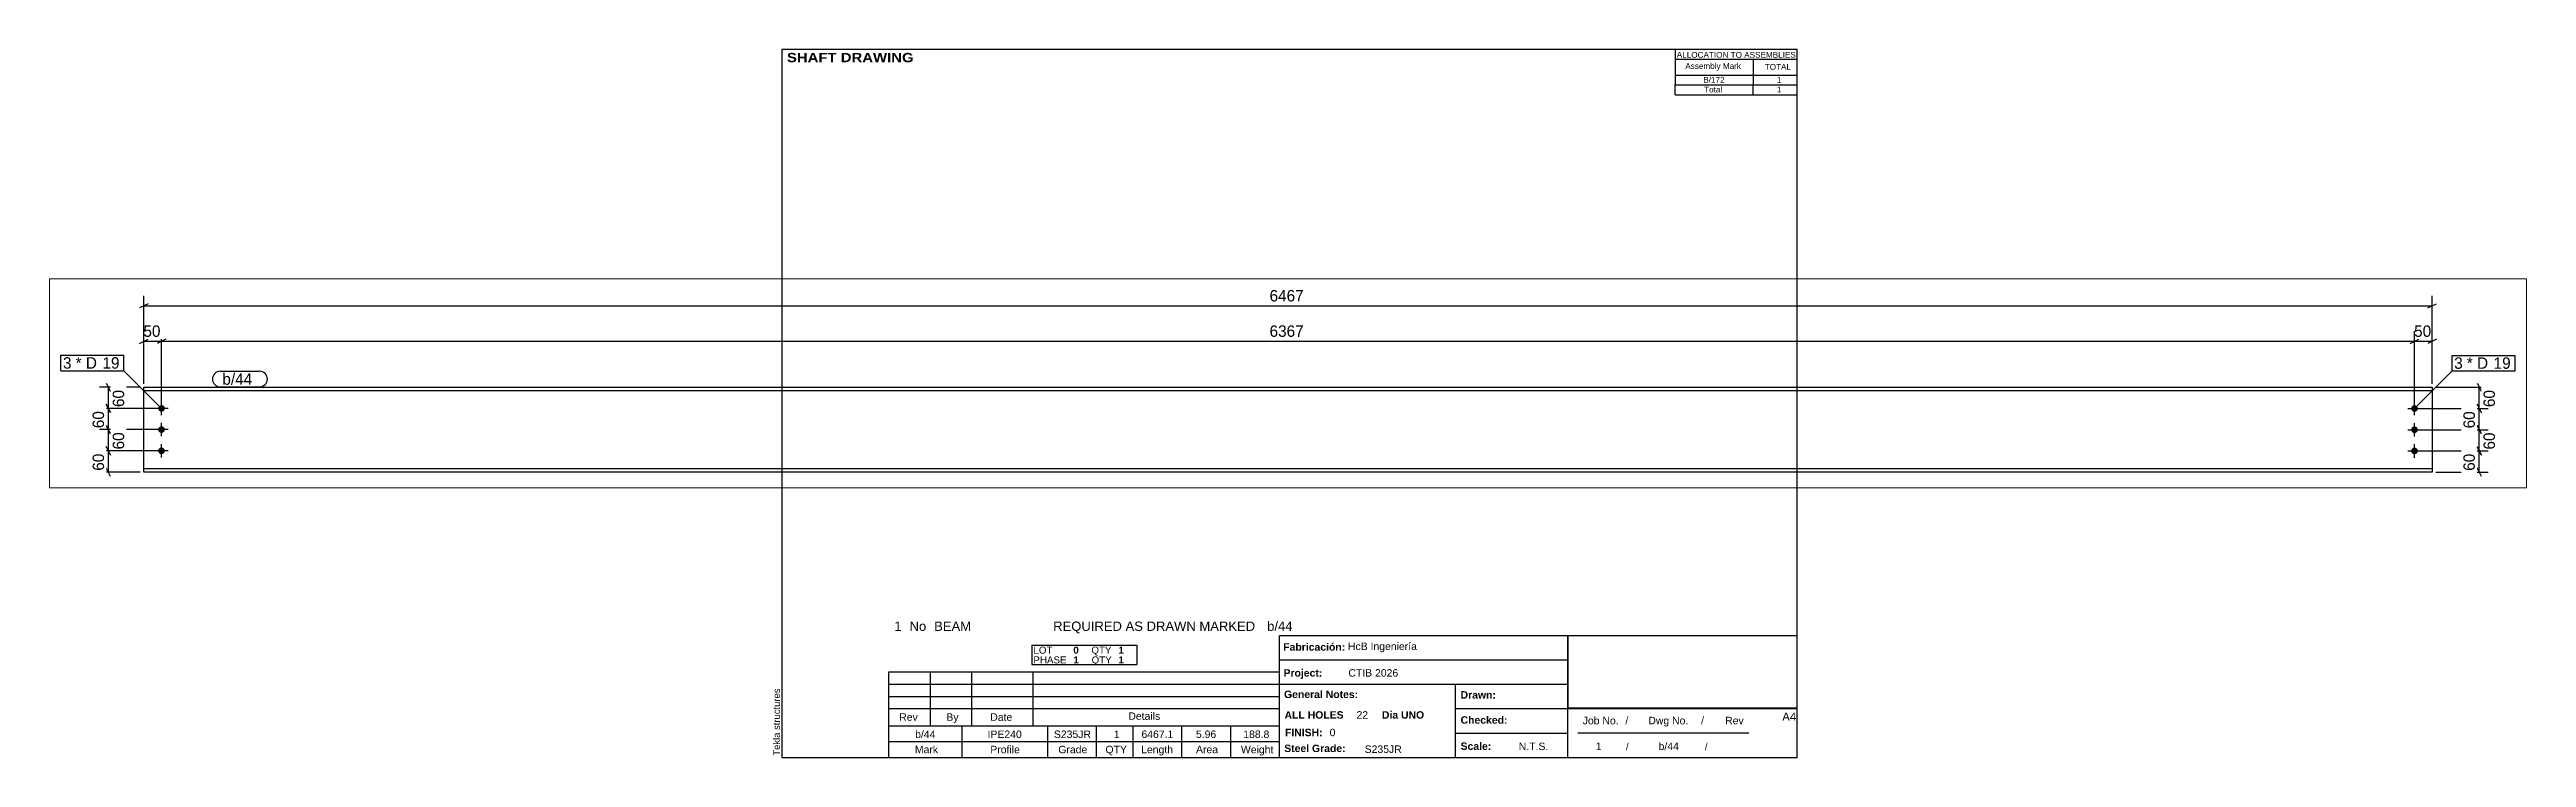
# Paper-space layout 'Layout1' of a CAD drawing. Header units: millimetres. Extents: x -202 to 498, y 5 to 205.
# The model-space entities are those that its viewports show. They can reach past a viewport. Long polylines and large blocks are cut down to what shows.
import ezdxf

# ---------------------------------------------------------------- set-up
doc = ezdxf.new("R2010")
doc.units = ezdxf.units.MM
doc.layers.add('Viewport layer', color=7, linetype='Continuous', plot=False)
doc.styles.add('Arial', font='ARIAL.TTF', dxfattribs={"height": 0.2})
doc.styles.add('Arial Black', font='ARIBLK.TTF', dxfattribs={"height": 0.2})
doc.styles.add('Arial Bold', font='ARIALBD.TTF', dxfattribs={"height": 0.2})
doc.styles.add('Comic Sans MS', font='COMIC.TTF', dxfattribs={"height": 0.2})

msp = doc.modelspace()

# ---------------------------------------------------------------- hatches: boundary and pattern name
at = {"linetype": 'Continuous'}
for points in [[(306.9, 224.4, -1), (325.9, 224.4, -1)], [(6674, 224, -1), (6693, 224, -1)], [(306.9, 164.4, -1), (325.9, 164.4, -1)], [(6674, 164, -1), (6693, 164, -1)], [(306.9, 104.4, -1), (325.9, 104.4, -1)], [(6674, 104, -1), (6693, 104, -1)]]:
    msp.add_hatch(color=3, dxfattribs=at).paths.add_polyline_path(points)

# ---------------------------------------------------------------- linework, layer by layer
at = {"color": 8, "linetype": 'Continuous'}
for p, q in [((278.4, 520), (254.4, 508)), ((266.4, 514), (6733.5, 514)), ((6721.5, 508), (6745.5, 520)), ((254.4, 408), (278.4, 420)), ((266.4, 294), (266.4, 442.4)), ((328.4, 420), (304.4, 408)), ((328.4, 420), (304.4, 408)), ((316.4, 234.4), (316.4, 442.4)), ((316.4, 234.4), (316.4, 442.4)), ((6671.5, 408), (6695.5, 420)), ((6683.5, 234), (6683.5, 442.4)), ((6745.5, 420), (6721.5, 408)), ((6733.5, 294), (6733.5, 442.4)), ((266.4, 414), (316.4, 414)), ((6683.5, 414), (6733.5, 414)), ((256.4, 284), (140.8, 284)), ((160.4, 296), (172.4, 272)), ((166.4, 224.4), (166.4, 284)), ((6743.5, 284), (6894.8, 284)), ((6860.4, 296), (6872.4, 272)), ((6866.4, 224), (6866.4, 284)), ((306.4, 224.4), (140.8, 224.4)), ((172.4, 212.4), (160.4, 236.4)), ((6693.5, 224), (6894.8, 224)), ((6872.4, 212), (6860.4, 236)), ((306.4, 164.4), (138, 164.4)), ((172.4, 152.4), (160.4, 176.4)), ((6693.5, 164), (6894.8, 164)), ((6860.4, 176), (6872.4, 152)), ((6866.4, 104), (6866.4, 164)), ((306.4, 104.4), (140.8, 104.4)), ((172.4, 92.4), (160.4, 116.4)), ((6693.5, 104), (6894.8, 104)), ((6872.4, 92), (6860.4, 116)), ((256.4, 44), (138, 44)), ((172.4, 32), (160.4, 56)), ((6743.5, 44), (6892, 44)), ((6872.4, 32), (6860.4, 56))]:
    msp.add_line(p, q, dxfattribs=at)
at = {"color": 7, "linetype": 'Continuous'}
for p, q in [((266.4, 44), (266.4, 284)), ((266.4, 284), (6733.5, 284)), ((6733.5, 284), (6733.5, 44)), ((6733.5, 274.2), (266.4, 274.2)), ((6733.5, 53.8), (266.4, 53.8)), ((6733.5, 44), (266.4, 44))]:
    msp.add_line(p, q, dxfattribs=at)
at = {"color": 3, "linetype": 'Continuous'}
for p, q in [((335.4, 224.4), (297.4, 224.4)), ((316.4, 205.4), (316.4, 243.4)), ((6664.5, 224), (6702.5, 224)), ((6683.5, 205), (6683.5, 243)), ((335.4, 164.4), (297.4, 164.4)), ((316.4, 145.4), (316.4, 183.4)), ((6664.5, 164), (6702.5, 164)), ((6683.5, 145), (6683.5, 183)), ((335.4, 104.4), (297.4, 104.4)), ((316.4, 85.4), (316.4, 123.4)), ((6664.5, 104), (6702.5, 104)), ((6683.5, 85), (6683.5, 123))]:
    msp.add_line(p, q, dxfattribs=at)

# ---------------------------------------------------------------- wipeouts: each hides what was drawn before it
at = {"color": 0}
for points in [[(64.1, 336.5), (64.1, 368.5), (38, 368.5), (38, 336.5)], [(6821.6, 336.1), (6821.6, 368.1), (6795.6, 368.1), (6795.6, 336.1)]]:
    msp.add_wipeout(points, dxfattribs=at)

# ---------------------------------------------------------------- next in the draw order: wipeouts: each hides what was drawn before it
for points in [[(3558.5, 520), (3558.5, 564.8), (3441.4, 564.8), (3441.4, 520)], [(6741, 420), (6741, 464.8), (6676, 464.8), (6676, 420)], [(64.1, 336.5), (64.1, 368.5), (38, 368.5), (38, 336.5)], [(6821.6, 336.1), (6821.6, 368.1), (6795.6, 368.1), (6795.6, 336.1)], [(217.2, 286.7), (172.4, 286.7), (172.4, 221.7), (217.2, 221.7)], [(587.7, 291), (587.7, 323), (488.4, 323), (488.4, 291)], [(6917.2, 286.5), (6872.4, 286.5), (6872.4, 221.5), (6917.2, 221.5)], [(6917.2, 166.5), (6872.4, 166.5), (6872.4, 101.5), (6917.2, 101.5)]]:
    msp.add_wipeout(points, dxfattribs=at)

# ---------------------------------------------------------------- next in the draw order: linework, layer by layer
at = {"color": 8, "linetype": 'Continuous'}
for p, q in [((6733.5, 294), (6733.5, 542.4)), ((6671.5, 408), (6695.5, 420)), ((6683.5, 234), (6683.5, 442.4)), ((316.4, 414), (6683.5, 414)), ((306.4, 224.4), (138, 224.4)), ((160.4, 236.4), (172.4, 212.4)), ((166.4, 164.4), (166.4, 224.4)), ((6693.5, 224), (6892, 224)), ((6860.4, 236), (6872.4, 212)), ((6866.4, 164), (6866.4, 224)), ((6693.5, 164), (6892, 164)), ((6872.4, 152), (6860.4, 176)), ((6693.5, 104), (6892, 104)), ((6860.4, 116), (6872.4, 92)), ((6866.4, 44), (6866.4, 104))]:
    msp.add_line(p, q, dxfattribs=at)
at = {"color": 7, "linetype": 'Continuous'}
for p, q in [((32, 330.5), (32, 374.5)), ((6789.6, 330.1), (6789.6, 374.1))]:
    msp.add_line(p, q, dxfattribs=at)

# ---------------------------------------------------------------- next in the draw order: texts
at = {"color": 3, "style": 'Comic Sans MS'}
for s, p in [('6467', (3447.8, 526.4)), ('50', (6682.4, 426.4))]:
    msp.add_text(s, height=32.38, dxfattribs=at).set_placement(p)
for p in [(210.8, 228.1), (6910.8, 227.9), (6910.8, 107.9)]:
    msp.add_text('60', height=32.38, rotation=90.00021, dxfattribs=at).set_placement(p)

# ---------------------------------------------------------------- next in the draw order: wipeouts: each hides what was drawn before it
at = {"color": 0}
for points in [[(139.9, 336.5), (139.9, 368.5), (73.7, 368.5), (73.7, 336.5)], [(6897.4, 336.1), (6897.4, 368.1), (6831.2, 368.1), (6831.2, 336.1)], [(587.7, 291), (587.7, 323), (488.4, 323), (488.4, 291)]]:
    msp.add_wipeout(points, dxfattribs=at)

# ---------------------------------------------------------------- next in the draw order: linework, layer by layer
at = {"color": 7, "linetype": 'Continuous'}
for p, q in [((482.4, 329), (593.7, 329)), ((482.4, 285), (593.7, 285))]:
    msp.add_line(p, q, dxfattribs=at)
for centre, start, end in [((482.4, 307), 90, 270), ((593.7, 307), 270, 90)]:
    msp.add_arc(centre, 22, start, end, dxfattribs=at)

# ---------------------------------------------------------------- next in the draw order: texts
at = {"color": 3, "style": 'Comic Sans MS'}
msp.add_text('b/44', height=32.38, dxfattribs=at).set_placement((488.4, 291))

# ---------------------------------------------------------------- next in the draw order: wipeouts: each hides what was drawn before it
at = {"color": 0}
for points in [[(323.9, 420), (323.9, 464.8), (258.9, 464.8), (258.9, 420)], [(3558.5, 420), (3558.5, 464.8), (3441.4, 464.8), (3441.4, 420)], [(139.9, 336.5), (139.9, 368.5), (73.7, 368.5), (73.7, 336.5)], [(6897.4, 336.1), (6897.4, 368.1), (6831.2, 368.1), (6831.2, 336.1)], [(160.4, 226.9), (115.6, 226.9), (115.6, 161.9), (160.4, 161.9)], [(6860.4, 226.5), (6815.6, 226.5), (6815.6, 161.5), (6860.4, 161.5)], [(6860.4, 106.5), (6815.6, 106.5), (6815.6, 41.5), (6860.4, 41.5)]]:
    msp.add_wipeout(points, dxfattribs=at)

# ---------------------------------------------------------------- next in the draw order: linework, layer by layer
at = {"color": 8, "linetype": 'Continuous'}
for p, q in [((266.4, 294), (266.4, 542.4)), ((306.4, 164.4), (140.8, 164.4)), ((160.4, 176.4), (172.4, 152.4)), ((166.4, 104.4), (166.4, 164.4))]:
    msp.add_line(p, q, dxfattribs=at)
at = {"color": 7, "linetype": 'Continuous'}
msp.add_line((6683.5, 224), (6789.6, 330.1), dxfattribs=at)

# ---------------------------------------------------------------- next in the draw order: texts
at = {"color": 3, "style": 'Comic Sans MS'}
for s, height, p in [('50', 32.38, (265.3, 426.4)), ('6367', 32.38, (3447.8, 426.4)), ('3', 32.4, (38, 336.5)), ('3', 32.4, (6795.6, 336.1))]:
    msp.add_text(s, height=height, dxfattribs=at).set_placement(p)
for p in [(154, 168.3), (6854, 167.9), (6854, 47.9)]:
    msp.add_text('60', height=32.38, rotation=90.00021, dxfattribs=at).set_placement(p)

# ---------------------------------------------------------------- next in the draw order: wipeouts: each hides what was drawn before it
at = {"color": 0}
for points in [[(194.7, 336.5), (194.7, 368.5), (149.5, 368.5), (149.5, 336.5)], [(6952.3, 336.1), (6952.3, 368.1), (6907, 368.1), (6907, 336.1)]]:
    msp.add_wipeout(points, dxfattribs=at)

# ---------------------------------------------------------------- next in the draw order: wipeouts: each hides what was drawn before it
for points in [[(194.7, 336.5), (194.7, 368.5), (149.5, 368.5), (149.5, 336.5)], [(6952.3, 336.1), (6952.3, 368.1), (6907, 368.1), (6907, 336.1)], [(217.2, 166.9), (172.4, 166.9), (172.4, 101.9), (217.2, 101.9)]]:
    msp.add_wipeout(points, dxfattribs=at)

# ---------------------------------------------------------------- next in the draw order: linework, layer by layer
at = {"color": 7, "linetype": 'Continuous'}
for p, q in [((32, 374.5), (210.3, 374.5)), ((210.3, 330.5), (210.3, 374.5)), ((6789.6, 374.1), (6967.9, 374.1)), ((6967.9, 330.1), (6967.9, 374.1)), ((32, 330.5), (210.3, 330.5)), ((316.4, 224.4), (210.3, 330.5)), ((6789.6, 330.1), (6967.9, 330.1))]:
    msp.add_line(p, q, dxfattribs=at)
at = {"color": 8, "linetype": 'Continuous'}
for p, q in [((306.4, 104.4), (138, 104.4)), ((160.4, 116.4), (172.4, 92.4)), ((166.4, 44), (166.4, 104.4))]:
    msp.add_line(p, q, dxfattribs=at)

# ---------------------------------------------------------------- next in the draw order: texts
at = {"color": 3, "style": 'Comic Sans MS'}
for s, p in [('* D', (73.7, 336.5)), ('19', (149.5, 336.5)), ('* D', (6831.2, 336.1)), ('19', (6907, 336.1))]:
    msp.add_text(s, height=32.38, dxfattribs=at).set_placement(p)
msp.add_text('60', height=32.38, rotation=90.00021, dxfattribs=at).set_placement((210.8, 108.3))

# ---------------------------------------------------------------- next in the draw order: wipeouts: each hides what was drawn before it
at = {"color": 0}
msp.add_wipeout([(160.4, 106.7), (115.6, 106.7), (115.6, 41.7), (160.4, 41.7)], dxfattribs=at)

# ---------------------------------------------------------------- next in the draw order: texts
at = {"color": 3, "style": 'Comic Sans MS'}
msp.add_text('60', height=32.38, rotation=90.00021, dxfattribs=at).set_placement((154, 48.1))

psp = doc.layouts.get("Layout1")

# ---------------------------------------------------------------- linework, layer by layer
at = {"color": 5, "linetype": 'Continuous'}
for p, q in [((292, 205), (5, 205)), ((5, 205), (5, 5)), ((292, 5), (292, 205)), ((5, 5), (292, 5))]:
    psp.add_line(p, q, dxfattribs=at)
at = {"color": 7, "linetype": 'Continuous'}
for p, q in [((257.51, 205), (257.51, 197.75)), ((257.51, 197.75), (257.51, 195)), ((257.57, 202.24), (292, 202.24)), ((257.57, 197.75), (292, 197.75)), ((279.49, 202.24), (279.49, 197.75)), ((279.49, 197.75), (279.49, 195)), ((257.51, 192.23), (257.51, 194.99)), ((257.51, 192.23), (292, 192.23)), ((257.54, 194.99), (292, 194.99)), ((279.49, 192.23), (279.49, 194.99)), ((75.68, 36.74), (105.35, 36.74)), ((75.68, 36.74), (75.68, 33.98)), ((105.35, 36.74), (105.35, 33.98)), ((145.72, 5), (145.72, 39.5)), ((145.75, 39.5), (292, 39.5)), ((227.14, 5), (227.14, 39.5)), ((35.31, 13.97), (35.31, 29.15)), ((35.31, 29.15), (145.71, 29.15)), ((47.04, 13.97), (47.04, 29.15)), ((58.77, 13.97), (58.77, 29.15)), ((75.68, 33.98), (75.68, 31.22)), ((75.68, 31.22), (105.35, 31.22)), ((76.02, 13.97), (76.02, 29.15)), ((105.35, 33.98), (105.35, 31.22)), ((145.71, 13.97), (145.71, 29.15)), ((145.72, 32.6), (227.14, 32.6)), ((35.31, 25.7), (145.71, 25.7)), ((35.31, 22.25), (145.71, 22.25)), ((145.72, 25.7), (227.14, 25.7)), ((195.4, 5), (195.4, 25.7)), ((35.31, 18.8), (145.71, 18.8)), ((195.4, 18.8), (292, 18.8)), ((35.31, 13.96), (145.71, 13.97)), ((35.31, 9.49), (35.31, 13.96)), ((35.31, 9.48), (145.72, 9.49)), ((35.31, 5), (35.31, 9.48)), ((56.01, 9.49), (56.01, 13.97)), ((56.01, 5), (56.01, 9.48)), ((80.16, 9.49), (80.16, 13.97)), ((80.16, 5), (80.16, 9.48)), ((93.96, 9.49), (93.96, 13.97)), ((93.96, 5), (93.96, 9.48)), ((104.31, 9.49), (104.31, 13.97)), ((104.31, 5), (104.31, 9.48)), ((118.11, 9.49), (118.11, 13.97)), ((118.11, 5), (118.11, 9.48)), ((131.91, 9.49), (131.91, 13.97)), ((131.91, 5), (131.91, 9.48)), ((195.4, 11.9), (227.14, 11.9)), ((229.99, 11.92), (278.29, 11.92))]:
    psp.add_line(p, q, dxfattribs=at)
at = {"color": 2, "linetype": 'Continuous'}
for p, q in [((227.28, 39.46), (291.86, 39.46)), ((227.29, 19.02), (227.29, 39.46)), ((291.96, 19.03), (291.96, 39.47)), ((227.28, 19.03), (291.86, 19.03))]:
    psp.add_line(p, q, dxfattribs=at)

# ---------------------------------------------------------------- texts
at = {"color": 7}
for s, height, style, p in [(' SHAFT DRAWING', 2.6342, 'Arial Black', (5.3, 201.42)), ('ALLOCATION TO ASSEMBLIES', 1.6475, 'Arial', (257.95, 202.68)), ('Assembly Mark', 1.6475, 'Arial', (260.35, 199.52)), ('TOTAL', 1.648, 'Arial', (282.81, 199.28)), ('1', 2.64, 'Arial', (36.8, 40.76)), ('No', 2.636, 'Arial', (41.13, 40.76)), ('BEAM', 2.636, 'Arial', (48.08, 40.76)), ('REQUIRED AS DRAWN MARKED', 2.636, 'Arial', (81.71, 40.76)), ('b/44', 2.636, 'Arial', (142.18, 40.76)), ('b/44', 2.109, 'Arial', (42.71, 10.5)), ('IPE240', 2.109, 'Arial', (63.17, 10.5)), ('S235JR', 2.109, 'Arial', (81.91, 10.5)), ('1', 2.11, 'Arial', (98.86, 10.5)), ('6467.1', 2.109, 'Arial', (106.66, 10.5)), ('5.96', 2.109, 'Arial', (122.06, 10.5)), ('188.8', 2.109, 'Arial', (135.43, 10.5)), ('FINISH:', 2.107, 'Arial Bold', (147.22, 11)), ('0', 2.11, 'Arial', (159.84, 11))]:
    psp.add_text(s, height=height, dxfattribs=dict(at, style=style)).set_placement(p)
at = {"color": 7, "linetype": 'Continuous'}
for s, height, style, p in [('B/172', 1.648, 'Arial', (265.45, 195.63)), ('1', 1.65, 'Arial', (286.23, 195.63)), ('Total', 1.648, 'Arial', (265.67, 192.88)), ('1', 1.65, 'Arial', (286.21, 192.88)), ('LOT', 1.977, 'Arial', (76.13, 34.33)), ('0', 1.98, 'Arial Bold', (87.41, 34.33)), ('QTY', 1.977, 'Arial', (92.51, 34.33)), ('1', 1.98, 'Arial Bold', (100.18, 34.33)), ('Fabricación:', 2.1074, 'Arial Bold', (146.73, 35.16)), ('HcB Ingeniería', 2.1088, 'Arial', (165.02, 35.36)), ('PHASE', 1.977, 'Arial', (76.13, 31.57)), ('1', 1.98, 'Arial Bold', (87.41, 31.57)), ('QTY', 1.977, 'Arial', (92.58, 31.57)), ('1', 1.98, 'Arial Bold', (100.18, 31.57)), ('Project:', 2.107, 'Arial Bold', (146.81, 27.83)), ('CTIB 2026', 2.109, 'Arial', (165.14, 27.83)), ('General Notes:', 2.1074, 'Arial Bold', (146.96, 21.78)), ('Drawn:', 2.107, 'Arial Bold', (196.85, 21.62)), ('Rev', 2.109, 'Arial', (38.21, 15.35)), ('By', 2.109, 'Arial', (51.53, 15.35)), ('Date', 2.109, 'Arial', (63.94, 15.35)), ('Details', 2.109, 'Arial', (102.96, 15.63)), ('ALL HOLES', 2.107, 'Arial Bold', (147.1, 15.96)), ('22', 2.109, 'Arial', (167.43, 15.96)), ('Dia UNO', 2.107, 'Arial Bold', (174.62, 15.96)), ('Checked:', 2.107, 'Arial Bold', (196.85, 14.53)), ('Job No.', 2.109, 'Arial', (231.37, 14.37)), ('/', 2.11, 'Arial', (243.42, 14.37)), ('Dwg No.', 2.109, 'Arial', (249.91, 14.37)), ('/', 2.11, 'Arial', (264.81, 14.37)), ('Rev', 2.109, 'Arial', (271.61, 14.37)), ('A4', 2.307, 'Arial', (287.76, 15.38)), ('Mark', 2.109, 'Arial', (42.64, 6.19)), ('Profile', 2.109, 'Arial', (63.95, 6.19)), ('Grade', 2.109, 'Arial', (83.16, 6.19)), ('QTY', 2.109, 'Arial', (96.49, 6.19)), ('Length', 2.109, 'Arial', (106.58, 6.19)), ('Area', 2.109, 'Arial', (122.09, 6.19)), ('Weight', 2.109, 'Arial', (134.77, 6.19)), ('Steel Grade:', 2.1074, 'Arial Bold', (147.01, 6.52)), ('S235JR', 2.109, 'Arial', (169.74, 6.28)), ('Scale:', 2.107, 'Arial Bold', (196.85, 7.13)), ('N.T.S.', 2.109, 'Arial', (213.29, 7.08)), ('1', 2.11, 'Arial', (235.04, 7.08)), ('/', 1.98, 'Arial', (243.58, 7.08)), ('b/44', 2.109, 'Arial', (252.8, 7.08)), ('/', 1.98, 'Arial', (265.88, 7.08))]:
    psp.add_text(s, height=height, dxfattribs=dict(at, style=style)).set_placement(p)
at = {"color": 174, "linetype": 'Continuous', "style": 'Arial'}
psp.add_text('Tekla structures', height=1.9102, rotation=90, dxfattribs=at).set_placement((4.5, 5.5))

# ---------------------------------------------------------------- viewports
at = {"layer": 'Viewport layer', "view_target_point": (3499.95, 295.2)}
psp.add_viewport(center=(148.08, 110.71), size=(699.99, 59.04), view_center_point=(0, 0), view_height=590.4, dxfattribs=at)

doc.saveas('drawing.dxf')
